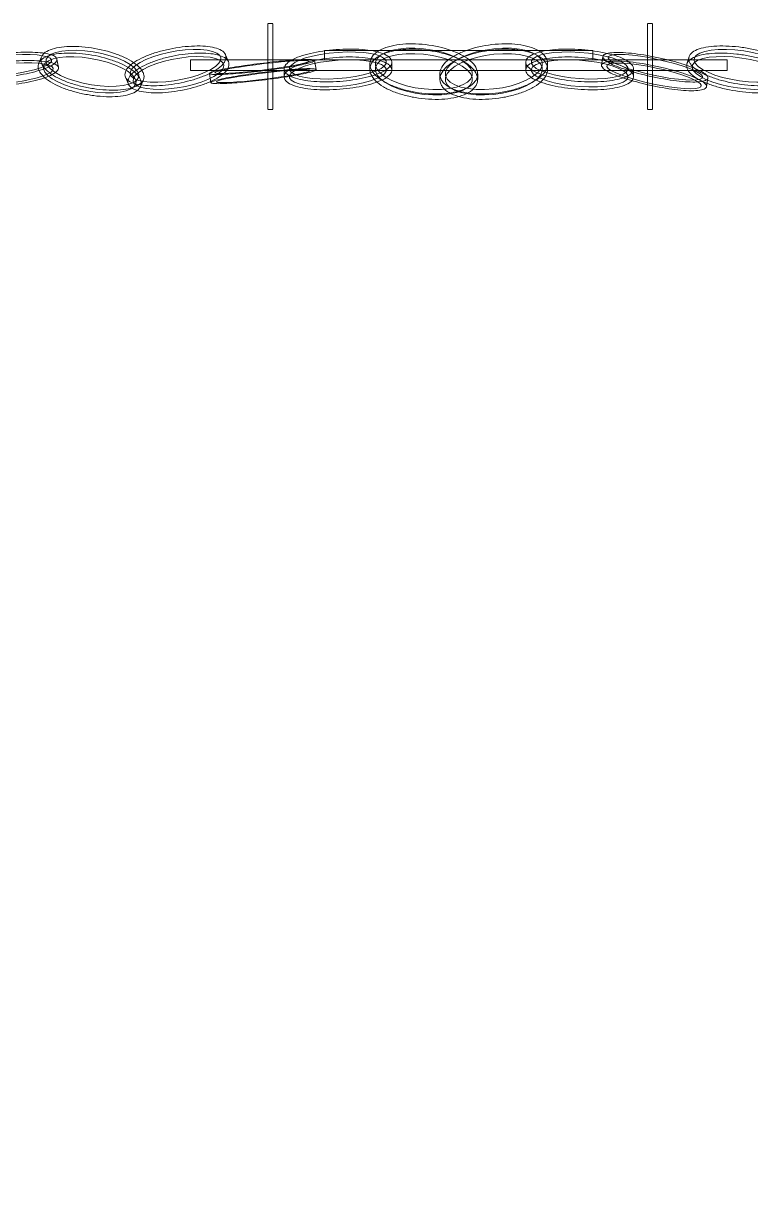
# Model space of a CAD drawing. Header units: millimetres. Extents: x -57519 to 497916, y -349472 to 446842.
# Drawn here: x 473237 to 473914, y 24669 to 25771 of the extents above; entities that cross this region are included whole.
import ezdxf

# ---------------------------------------------------------------- set-up
doc = ezdxf.new("R2010")
doc.units = ezdxf.units.MM
doc.layers.add('A-GENM', color=13, linetype='Continuous', lineweight=5)

# ---------------------------------------------------------------- blocks, each defined once
blk = doc.blocks.new('WALL MONNT D-RING - WALL MONNT D-RING-12662772-1_F SINGLE OCCUPANCY DIAGRAM')
at = {"layer": 'A-GENM', "color": 253}
for p, q in [((-10, -862.5), (-10, -1362.5)), ((0, -862.5), (-10, -862.5)), ((0, -1362.5), (0, -862.5)), ((15.1, -881.6), (7, -880.4)), ((-12.7, -898), (-6.1, -899.9)), ((-43.7, -932.1), (-43.7, -936.6)), ((36.3, -936.6), (36.3, -932.1)), ((5.8, -949.7), (-1.5, -949.7)), ((-13.1, -978.2), (-5, -979.5)), ((-10, -987.6), (-18.5, -987.6)), ((-18.5, -987.6), (-18.5, -1004.4)), ((-18.5, -1237.6), (-18.5, -987.6)), ((-1.2, -1029.7), (-6.3, -1029.7)), ((-7.8, -1050.1), (-0.5, -1050.1)), ((8.3, -1094.9), (3.2, -1094.9)), ((3.2, -1130.1), (8.3, -1130.1)), ((-0.5, -1174.9), (-7.8, -1174.9)), ((-6.3, -1195.3), (-1.2, -1195.3)), ((-18.5, -1220.9), (-18.5, -1237.6)), ((-18.5, -1237.6), (-10, -1237.6)), ((-0.8, -1245.5), (-9.3, -1246.8)), ((-1.5, -1275.3), (5.8, -1275.3)), ((-43.7, -1285.9), (-43.7, -1290.4)), ((36.3, -1290.4), (36.3, -1285.9)), ((-8.1, -1327.1), (-14.7, -1329.9)), ((2.8, -1344.7), (11.3, -1343.4)), ((-10, -1362.5), (0, -1362.5)), ((14.8, -1408.9), (8.7, -1406.3)), ((6.1, -1423.1), (12.7, -1420.3)), ((-2.8, -1485.4), (-10.7, -1486.9)), ((-12.8, -1501.3), (-6.7, -1503.8))]:
    blk.add_line(p, q, dxfattribs=at)
at = {"layer": 'A-GENM', "color": 253, "flags": 128}
for points in [[(0.8, -804.6), (-2, -805.7), (-4.8, -808.4), (-7.6, -812.4), (-10.3, -817.6), (-12.8, -824), (-15, -831.1), (-16.8, -838.9), (-18.2, -847), (-19.2, -855.2), (-19.6, -863.2), (-19.5, -870.7), (-18.9, -877.4), (-17.8, -883.2), (-16.2, -887.8), (-14.3, -891.1), (-12, -893), (-9.4, -893.3)], [(-2.8, -895.2), (-5.3, -894.9), (-7.6, -893), (-9.6, -889.7), (-11.2, -885.1), (-12.3, -879.3), (-12.9, -872.6), (-13, -865.1), (-12.6, -857.1), (-11.6, -848.9), (-10.2, -840.8), (-8.4, -833), (-6.2, -825.9), (-3.7, -819.5), (-1, -814.3), (1.8, -810.3), (4.6, -807.6), (7.4, -806.5)], [(-9.4, -893.3), (-6.7, -892.2), (-3.8, -889.5), (-1, -885.5), (1.7, -880.3), (4.2, -873.9), (6.4, -866.8), (8.2, -859), (9.6, -850.9), (10.5, -842.7), (11, -834.7), (10.9, -827.2), (10.3, -820.5), (9.2, -814.7), (7.6, -810.1), (5.6, -806.8), (3.3, -804.9), (0.8, -804.6)], [(7.4, -806.5), (10, -806.8), (12.3, -808.7), (14.2, -812), (15.8, -816.6), (16.9, -822.4), (17.5, -829.1), (17.6, -836.6), (17.2, -844.6), (16.2, -852.8), (14.8, -860.9), (13, -868.7), (10.8, -875.8), (8.3, -882.2), (5.6, -887.4), (2.8, -891.4), (0, -894.1), (-2.8, -895.2)], [(-13.1, -972.9), (-14.1, -971), (-14.8, -967.7), (-15, -963.2), (-14.8, -957.4), (-14.3, -950.7), (-13.3, -943.3), (-12, -935.4), (-10.4, -927.3), (-8.5, -919.3), (-6.5, -911.6), (-4.3, -904.5), (-2.1, -898.2), (0.1, -893), (2.1, -889.1), (4, -886.5), (5.7, -885.3), (7.1, -885.7)], [(7.1, -885.7), (8.1, -887.5), (8.7, -890.8), (9, -895.4), (8.8, -901.1), (8.2, -907.8), (7.3, -915.2), (6, -923.1), (4.3, -931.2), (2.5, -939.3), (0.4, -947), (-1.7, -954.1), (-4, -960.3), (-6.1, -965.5), (-8.2, -969.5), (-10.1, -972.1), (-11.8, -973.2), (-13.1, -972.9)], [(15.1, -887), (13.8, -886.6), (12.1, -887.7), (10.2, -890.3), (8.1, -894.3), (6, -899.5), (3.7, -905.7), (1.6, -912.8), (-0.5, -920.5), (-2.3, -928.6), (-3.9, -936.7), (-5.2, -944.6), (-6.2, -952), (-6.8, -958.7), (-6.9, -964.4), (-6.7, -969), (-6.1, -972.3), (-5, -974.1)], [(-5, -974.1), (-3.7, -974.5), (-2, -973.4), (-0.1, -970.8), (1.9, -966.8), (4.1, -961.6), (6.3, -955.3), (8.5, -948.3), (10.6, -940.5), (12.4, -932.5), (14, -924.4), (15.3, -916.5), (16.3, -909.1), (16.9, -902.4), (17, -896.6), (16.8, -892.1), (16.1, -888.8), (15.1, -887)], [(-11.1, -932.1), (-18.2, -932.1), (-24.8, -932.1), (-30.7, -932.1), (-35.6, -932.1), (-39.5, -932.1), (-42.2, -932.1), (-43.5, -932.1), (-42.2, -932.1), (-39.5, -932.1), (-35.6, -932.1), (-30.7, -932.1), (-24.8, -932.1), (-18.2, -932.1), (-11.1, -932.1), (-3.7, -932.1)], [(-3.7, -932.1), (3.6, -932.1), (10.7, -932.1), (17.3, -932.1), (23.2, -932.1), (28.2, -932.1), (32.1, -932.1), (34.8, -932.1), (36.1, -932.1), (34.8, -932.1), (32.1, -932.1), (28.2, -932.1), (23.2, -932.1), (17.3, -932.1), (10.7, -932.1), (3.6, -932.1)], [(-3.7, -936.6), (-11.1, -936.6), (-18.2, -936.6), (-24.8, -936.6), (-30.7, -936.6), (-35.6, -936.6), (-39.5, -936.6), (-42.2, -936.6), (-43.5, -936.6), (-42.2, -936.6), (-39.5, -936.6), (-35.6, -936.6), (-30.7, -936.6), (-24.8, -936.6), (-18.2, -936.6), (-11.1, -936.6)], [(3.6, -936.6), (10.7, -936.6), (17.3, -936.6), (23.2, -936.6), (28.2, -936.6), (32.1, -936.6), (34.8, -936.6), (36.1, -936.6), (34.8, -936.6), (32.1, -936.6), (28.2, -936.6), (23.2, -936.6), (17.3, -936.6), (10.7, -936.6), (3.6, -936.6), (-3.7, -936.6)], [(-8.9, -1044.9), (-11, -1043.4), (-12.9, -1040.5), (-14.5, -1036.1), (-15.8, -1030.5), (-16.7, -1023.9), (-17.2, -1016.4), (-17.3, -1008.4), (-16.9, -1000.1), (-16.2, -991.8), (-15, -983.8), (-13.5, -976.3), (-11.7, -969.6), (-9.6, -964), (-7.4, -959.6), (-5.1, -956.5), (-2.7, -954.9), (-0.5, -954.9)], [(6.9, -954.9), (4.6, -954.9), (2.3, -956.5), (-0.1, -959.6), (-2.3, -964), (-4.3, -969.6), (-6.2, -976.3), (-7.7, -983.8), (-8.8, -991.8), (-9.6, -1000.1), (-10, -1008.4), (-9.9, -1016.4), (-9.4, -1023.9), (-8.5, -1030.5), (-7.2, -1036.1), (-5.6, -1040.5), (-3.6, -1043.4), (-1.5, -1044.9)], [(-0.5, -954.9), (1.6, -956.4), (3.5, -959.4), (5.2, -963.7), (6.5, -969.3), (7.4, -975.9), (7.9, -983.4), (8, -991.4), (7.6, -999.7), (6.8, -1008), (5.7, -1016), (4.1, -1023.5), (2.3, -1030.2), (0.3, -1035.8), (-2, -1040.3), (-4.3, -1043.3), (-6.6, -1044.9), (-8.9, -1044.9)], [(-1.5, -1044.9), (0.7, -1044.9), (3.1, -1043.3), (5.4, -1040.3), (7.6, -1035.8), (9.7, -1030.2), (11.5, -1023.5), (13, -1016), (14.2, -1008), (14.9, -999.7), (15.3, -991.4), (15.2, -983.4), (14.7, -975.9), (13.8, -969.3), (12.5, -963.7), (10.9, -959.4), (9, -956.4), (6.9, -954.9)], [(-7.9, -1034.9), (-11.2, -1036.4), (-14.1, -1039.4), (-16.6, -1043.7), (-18.5, -1049.3), (-19.9, -1055.9), (-20.7, -1063.4), (-20.8, -1071.4), (-20.3, -1079.7), (-19.1, -1088), (-17.3, -1096), (-15, -1103.5), (-12.2, -1110.2), (-9.1, -1115.8), (-5.7, -1120.3), (-2.2, -1123.3), (1.4, -1124.9), (4.9, -1124.9)], [(9.9, -1124.9), (6.5, -1124.9), (2.9, -1123.3), (-0.6, -1120.3), (-4, -1115.8), (-7.1, -1110.2), (-9.9, -1103.5), (-12.2, -1096), (-14, -1088), (-15.2, -1079.7), (-15.7, -1071.4), (-15.6, -1063.4), (-14.8, -1055.9), (-13.5, -1049.3), (-11.5, -1043.7), (-9, -1039.4), (-6.1, -1036.4), (-2.8, -1034.9)], [(4.9, -1124.9), (8.1, -1123.4), (11, -1120.5), (13.5, -1116.1), (15.5, -1110.5), (16.9, -1103.9), (17.6, -1096.4), (17.7, -1088.4), (17.2, -1080.1), (16, -1071.8), (14.2, -1063.8), (11.9, -1056.3), (9.1, -1049.6), (6, -1044), (2.6, -1039.6), (-0.9, -1036.5), (-4.5, -1034.9), (-7.9, -1034.9)], [(-2.8, -1034.9), (0.6, -1034.9), (4.2, -1036.5), (7.7, -1039.6), (11.1, -1044), (14.2, -1049.6), (17, -1056.3), (19.3, -1063.8), (21.1, -1071.8), (22.3, -1080.1), (22.8, -1088.4), (22.7, -1096.4), (21.9, -1103.9), (20.5, -1110.5), (18.6, -1116.1), (16.1, -1120.5), (13.2, -1123.4), (9.9, -1124.9)], [(4.9, -1100.1), (1.4, -1100.1), (-2.2, -1101.7), (-5.7, -1104.7), (-9.1, -1109.2), (-12.2, -1114.8), (-15, -1121.5), (-17.3, -1129), (-19.1, -1137), (-20.3, -1145.3), (-20.8, -1153.6), (-20.7, -1161.6), (-19.9, -1169.1), (-18.5, -1175.7), (-16.6, -1181.3), (-14.1, -1185.6), (-11.2, -1188.6), (-7.9, -1190.1)], [(-2.8, -1190.1), (-6.1, -1188.6), (-9, -1185.6), (-11.5, -1181.3), (-13.5, -1175.7), (-14.8, -1169.1), (-15.6, -1161.6), (-15.7, -1153.6), (-15.2, -1145.3), (-14, -1137), (-12.2, -1129), (-9.9, -1121.5), (-7.1, -1114.8), (-4, -1109.2), (-0.6, -1104.7), (2.9, -1101.7), (6.5, -1100.1), (9.9, -1100.1)], [(-7.9, -1190.1), (-4.5, -1190.1), (-0.9, -1188.5), (2.6, -1185.4), (6, -1181), (9.1, -1175.4), (11.9, -1168.7), (14.2, -1161.2), (16, -1153.2), (17.2, -1144.9), (17.7, -1136.6), (17.6, -1128.6), (16.9, -1121.1), (15.5, -1114.5), (13.5, -1108.9), (11, -1104.5), (8.1, -1101.6), (4.9, -1100.1)], [(9.9, -1100.1), (13.2, -1101.6), (16.1, -1104.5), (18.6, -1108.9), (20.5, -1114.5), (21.9, -1121.1), (22.7, -1128.6), (22.8, -1136.6), (22.3, -1144.9), (21.1, -1153.2), (19.3, -1161.2), (17, -1168.7), (14.2, -1175.4), (11.1, -1181), (7.7, -1185.4), (4.2, -1188.5), (0.6, -1190.1), (-2.8, -1190.1)], [(-0.5, -1270.1), (-2.7, -1270.1), (-5.1, -1268.5), (-7.4, -1265.4), (-9.6, -1261), (-11.7, -1255.4), (-13.5, -1248.7), (-15, -1241.2), (-16.2, -1233.2), (-16.9, -1224.9), (-17.3, -1216.6), (-17.2, -1208.6), (-16.7, -1201.1), (-15.8, -1194.5), (-14.5, -1188.9), (-12.9, -1184.5), (-11, -1181.6), (-8.9, -1180.1)], [(-1.5, -1180.1), (-3.6, -1181.6), (-5.6, -1184.5), (-7.2, -1188.9), (-8.5, -1194.5), (-9.4, -1201.1), (-9.9, -1208.6), (-10, -1216.6), (-9.6, -1224.9), (-8.8, -1233.2), (-7.7, -1241.2), (-6.2, -1248.7), (-4.3, -1255.4), (-2.3, -1261), (-0.1, -1265.4), (2.3, -1268.5), (4.6, -1270.1), (6.9, -1270.1)], [(-8.9, -1180.1), (-6.6, -1180.1), (-4.3, -1181.7), (-2, -1184.7), (0.3, -1189.2), (2.3, -1194.8), (4.1, -1201.5), (5.7, -1209), (6.8, -1217), (7.6, -1225.3), (8, -1233.6), (7.9, -1241.6), (7.4, -1249.1), (6.5, -1255.7), (5.2, -1261.3), (3.5, -1265.6), (1.6, -1268.6), (-0.5, -1270.1)], [(6.9, -1270.1), (9, -1268.6), (10.9, -1265.6), (12.5, -1261.3), (13.8, -1255.7), (14.7, -1249.1), (15.2, -1241.6), (15.3, -1233.6), (14.9, -1225.3), (14.2, -1217), (13, -1209), (11.5, -1201.5), (9.7, -1194.8), (7.6, -1189.2), (5.4, -1184.7), (3.1, -1181.7), (0.7, -1180.1), (-1.5, -1180.1)], [(-8.1, -1252.1), (-8.7, -1251.8), (-9.1, -1252.9), (-9.3, -1255.5), (-9.3, -1259.5), (-9.1, -1264.7), (-8.7, -1270.9), (-8.1, -1278), (-7.3, -1285.7), (-6.4, -1293.8), (-5.4, -1301.9), (-4.3, -1309.8), (-3.2, -1317.2), (-2.1, -1323.9), (-1, -1329.6), (0, -1334.2), (0.9, -1337.5), (1.6, -1339.3)], [(1.6, -1339.3), (2.2, -1339.7), (2.6, -1338.5), (2.8, -1335.9), (2.8, -1332), (2.6, -1326.8), (2.2, -1320.5), (1.6, -1313.4), (0.8, -1305.7), (-0.1, -1297.7), (-1.1, -1289.6), (-2.2, -1281.7), (-3.3, -1274.3), (-4.4, -1267.6), (-5.5, -1261.8), (-6.5, -1257.3), (-7.3, -1254), (-8.1, -1252.1)], [(10.1, -1338), (9.4, -1336.2), (8.5, -1332.9), (7.5, -1328.4), (6.4, -1322.6), (5.3, -1315.9), (4.2, -1308.5), (3.1, -1300.6), (2.1, -1292.5), (1.2, -1284.5), (0.4, -1276.7), (-0.2, -1269.7), (-0.6, -1263.4), (-0.8, -1258.2), (-0.8, -1254.2), (-0.6, -1251.6), (-0.2, -1250.5), (0.4, -1250.9)], [(0.4, -1250.9), (1.2, -1252.7), (2, -1256), (3, -1260.6), (4.1, -1266.3), (5.2, -1273), (6.3, -1280.4), (7.4, -1288.3), (8.4, -1296.4), (9.3, -1304.5), (10.1, -1312.2), (10.7, -1319.3), (11.1, -1325.5), (11.3, -1330.7), (11.3, -1334.7), (11.1, -1337.3), (10.7, -1338.4), (10.1, -1338)], [(-11.1, -1285.9), (-18.2, -1285.9), (-24.8, -1285.9), (-30.7, -1285.9), (-35.6, -1285.9), (-39.5, -1285.9), (-42.2, -1285.9), (-43.5, -1285.9), (-42.2, -1285.9), (-39.5, -1285.9), (-35.6, -1285.9), (-30.7, -1285.9), (-24.8, -1285.9), (-18.2, -1285.9), (-11.1, -1285.9), (-3.7, -1285.9)], [(-3.7, -1285.9), (3.6, -1285.9), (10.7, -1285.9), (17.3, -1285.9), (23.2, -1285.9), (28.2, -1285.9), (32.1, -1285.9), (34.8, -1285.9), (36.1, -1285.9), (34.8, -1285.9), (32.1, -1285.9), (28.2, -1285.9), (23.2, -1285.9), (17.3, -1285.9), (10.7, -1285.9), (3.6, -1285.9)], [(-3.7, -1290.4), (-11.1, -1290.4), (-18.2, -1290.4), (-24.8, -1290.4), (-30.7, -1290.4), (-35.6, -1290.4), (-39.5, -1290.4), (-42.2, -1290.4), (-43.5, -1290.4), (-42.2, -1290.4), (-39.5, -1290.4), (-35.6, -1290.4), (-30.7, -1290.4), (-24.8, -1290.4), (-18.2, -1290.4), (-11.1, -1290.4)], [(3.6, -1290.4), (10.7, -1290.4), (17.3, -1290.4), (23.2, -1290.4), (28.2, -1290.4), (32.1, -1290.4), (34.8, -1290.4), (36.1, -1290.4), (34.8, -1290.4), (32.1, -1290.4), (28.2, -1290.4), (23.2, -1290.4), (17.3, -1290.4), (10.7, -1290.4), (3.6, -1290.4), (-3.7, -1290.4)], [(7.4, -1415.7), (4.6, -1414), (1.8, -1411), (-1, -1406.7), (-3.7, -1401.2), (-6.2, -1394.9), (-8.4, -1387.8), (-10.2, -1380.2), (-11.6, -1372.4), (-12.6, -1364.6), (-13, -1357.2), (-12.9, -1350.3), (-12.3, -1344.2), (-11.2, -1339.2), (-9.6, -1335.2), (-7.6, -1332.7), (-5.3, -1331.5), (-2.8, -1331.7)], [(-2.8, -1331.7), (0, -1333.4), (2.8, -1336.4), (5.6, -1340.7), (8.3, -1346.2), (10.8, -1352.5), (13, -1359.6), (14.8, -1367.2), (16.2, -1375), (17.2, -1382.8), (17.6, -1390.2), (17.5, -1397.1), (16.9, -1403.2), (15.8, -1408.3), (14.2, -1412.2), (12.3, -1414.8), (10, -1416), (7.4, -1415.7)], [(-9.4, -1334.5), (-12, -1334.2), (-14.3, -1335.4), (-16.2, -1338), (-17.8, -1341.9), (-18.9, -1347), (-19.5, -1353.1), (-19.6, -1360), (-19.2, -1367.4), (-18.2, -1375.2), (-16.8, -1383), (-15, -1390.6), (-12.8, -1397.6), (-10.3, -1404), (-7.6, -1409.5), (-4.8, -1413.8), (-2, -1416.8), (0.8, -1418.5)], [(0.8, -1418.5), (3.3, -1418.7), (5.6, -1417.5), (7.6, -1414.9), (9.2, -1411), (10.3, -1406), (10.9, -1399.9), (11, -1393), (10.5, -1385.5), (9.6, -1377.8), (8.2, -1370), (6.4, -1362.4), (4.2, -1355.3), (1.7, -1348.9), (-1, -1343.5), (-3.8, -1339.2), (-6.7, -1336.1), (-9.4, -1334.5)], [(-7.6, -1497), (-10.5, -1496.8), (-13, -1495.2), (-15.2, -1492.2), (-16.9, -1487.8), (-18.1, -1482.3), (-18.8, -1475.9), (-18.9, -1468.6), (-18.4, -1460.9), (-17.4, -1453), (-15.8, -1445), (-13.8, -1437.4), (-11.4, -1430.3), (-8.6, -1424), (-5.7, -1418.8), (-2.6, -1414.7), (0.5, -1412), (3.5, -1410.6)], [(9.6, -1413.2), (6.6, -1414.5), (3.5, -1417.3), (0.4, -1421.4), (-2.5, -1426.6), (-5.3, -1432.9), (-7.7, -1440), (-9.7, -1447.6), (-11.3, -1455.5), (-12.3, -1463.5), (-12.8, -1471.2), (-12.7, -1478.4), (-12, -1484.9), (-10.8, -1490.4), (-9.1, -1494.7), (-6.9, -1497.8), (-4.3, -1499.4), (-1.5, -1499.5)], [(3.5, -1410.6), (6.4, -1410.8), (8.9, -1412.4), (11.1, -1415.4), (12.8, -1419.8), (14, -1425.3), (14.7, -1431.7), (14.8, -1439), (14.3, -1446.7), (13.3, -1454.6), (11.7, -1462.6), (9.7, -1470.2), (7.3, -1477.3), (4.5, -1483.6), (1.6, -1488.8), (-1.5, -1492.9), (-4.6, -1495.6), (-7.6, -1497)], [(-1.5, -1499.5), (1.5, -1498.2), (4.6, -1495.5), (7.7, -1491.4), (10.7, -1486.2), (13.4, -1479.9), (15.8, -1472.8), (17.8, -1465.2), (19.4, -1457.2), (20.4, -1449.3), (20.9, -1441.5), (20.8, -1434.3), (20.1, -1427.9), (18.9, -1422.4), (17.2, -1418), (15, -1415), (12.5, -1413.4), (9.6, -1413.2)], [(-8.3, -1492.1), (-10, -1491.9), (-11.5, -1493.2), (-12.8, -1496), (-13.8, -1500.1), (-14.5, -1505.4), (-14.9, -1511.8), (-15, -1519), (-14.7, -1526.7), (-14.1, -1534.8), (-13.2, -1542.9), (-11.9, -1550.8), (-10.5, -1558.1), (-8.9, -1564.8), (-7.1, -1570.4), (-5.3, -1574.8), (-3.4, -1577.9), (-1.6, -1579.6)], [(-1.6, -1579.6), (0.1, -1579.8), (1.6, -1578.5), (2.9, -1575.8), (3.9, -1571.7), (4.7, -1566.4), (5.1, -1560), (5.1, -1552.8), (4.8, -1545), (4.2, -1537), (3.3, -1528.8), (2.1, -1521), (0.6, -1513.6), (-1, -1507), (-2.8, -1501.4), (-4.6, -1496.9), (-6.5, -1493.8), (-8.3, -1492.1)], [(6.3, -1578.1), (4.4, -1576.4), (2.6, -1573.3), (0.8, -1568.8), (-1, -1563.2), (-2.7, -1556.6), (-4.1, -1549.2), (-5.3, -1541.3), (-6.2, -1533.2), (-6.9, -1525.2), (-7.1, -1517.4), (-7.1, -1510.2), (-6.7, -1503.8), (-5.9, -1498.5), (-4.9, -1494.4), (-3.6, -1491.7), (-2.1, -1490.4), (-0.4, -1490.6)], [(-0.4, -1490.6), (1.4, -1492.2), (3.2, -1495.4), (5.1, -1499.8), (6.9, -1505.4), (8.5, -1512), (9.9, -1519.4), (11.1, -1527.3), (12.1, -1535.4), (12.7, -1543.5), (13, -1551.2), (12.9, -1558.4), (12.5, -1564.8), (11.8, -1570.1), (10.8, -1574.2), (9.5, -1577), (7.9, -1578.3), (6.3, -1578.1)]]:
    blk.add_lwpolyline(points, dxfattribs=at)
at = {"layer": 'A-GENM', "color": 253}
blk.add_arc((-18.2, -60), 1908.2, 280.18, 358.9772, dxfattribs=at)
for points, knots in [([(-9.9, -898.2), (-10.9, -898.3), (-12.6, -898.2), (-15.8, -896.6), (-18.9, -892.4), (-21.4, -884.8), (-22.8, -875.1), (-23, -863.8), (-22.1, -851.6), (-20.2, -839.3), (-17.3, -827.6), (-13.7, -817.1), (-9.3, -808.4), (-5.1, -803.1), (-1.5, -800.5), (0.4, -799.9), (1.3, -799.7)], [-6.283185, -6.283185, -6.283185, -6.283185, -6.152286, -6.021386, -5.759587, -5.497787, -5.235988, -4.974188, -4.712389, -4.45059, -4.18879, -3.926991, -3.665191, -3.403392, -3.272492, -3.141593, -3.141593, -3.141593, -3.141593]), ([(7.9, -801.6), (7, -801.8), (5.2, -802.4), (1.5, -805), (-2.7, -810.3), (-7, -819), (-10.7, -829.5), (-13.6, -841.2), (-15.5, -853.5), (-16.4, -865.7), (-16.1, -877), (-14.8, -886.7), (-12.3, -894.3), (-9.2, -898.5), (-6, -900.1), (-4.2, -900.2), (-3.3, -900.1)], [3.141593, 3.141593, 3.141593, 3.141593, 3.272492, 3.403392, 3.665191, 3.926991, 4.18879, 4.45059, 4.712389, 4.974188, 5.235988, 5.497787, 5.759587, 6.021386, 6.152286, 6.283185, 6.283185, 6.283185, 6.283185]), ([(1.3, -799.7), (2.2, -799.6), (4, -799.7), (7.2, -801.3), (10.3, -805.5), (12.8, -813.1), (14.6, -826), (14, -846.2), (9.9, -866.8), (5, -880.8), (0.7, -889.5), (-3.5, -894.8), (-7.2, -897.4), (-9, -898), (-9.9, -898.2)], [-3.141593, -3.141593, -3.141593, -3.141593, -3.010693, -2.879793, -2.617994, -2.356194, -2.094395, -1.570796, -1.047198, -0.785398, -0.523599, -0.261799, -0.1309, 0, 0, 0, 0]), ([(-3.3, -900.1), (-2.4, -899.9), (-0.6, -899.3), (3.1, -896.7), (7.3, -891.4), (11.6, -882.7), (16.5, -868.8), (20.6, -848.1), (21.2, -827.9), (19.4, -815), (16.9, -807.4), (13.8, -803.2), (10.6, -801.6), (8.8, -801.5), (7.9, -801.6)], [0, 0, 0, 0, 0.1309, 0.261799, 0.523599, 0.785398, 1.047198, 1.570796, 2.094395, 2.356194, 2.617994, 2.879793, 3.010693, 3.141593, 3.141593, 3.141593, 3.141593]), ([(8.2, -880.9), (7.8, -880.5), (6.9, -880.2), (4.9, -880.8), (2.1, -883.9), (-1.2, -890.5), (-4.7, -899.4), (-8, -910.1), (-11, -921.9), (-13.6, -934.1), (-15.5, -946.1), (-16.6, -957.1), (-17, -966.5), (-16.4, -972.6), (-15.4, -976.1), (-14.6, -977.3), (-14.2, -977.6)], [3.141593, 3.141593, 3.141593, 3.141593, 3.272492, 3.403392, 3.665191, 3.926991, 4.18879, 4.45059, 4.712389, 4.974188, 5.235988, 5.497787, 5.759587, 6.021386, 6.152286, 6.283185, 6.283185, 6.283185, 6.283185]), ([(-14.2, -977.6), (-13.8, -978), (-12.9, -978.4), (-10.9, -977.8), (-8.2, -974.6), (-4.8, -968), (-0.3, -956.2), (5.2, -936.9), (9, -916.1), (10.6, -901.5), (10.9, -892.1), (10.3, -885.9), (9.3, -882.4), (8.6, -881.3), (8.2, -880.9)], [0, 0, 0, 0, 0.1309, 0.261799, 0.523599, 0.785398, 1.047198, 1.570796, 2.094395, 2.356194, 2.617994, 2.879793, 3.010693, 3.141593, 3.141593, 3.141593, 3.141593]), ([(-6.2, -978.9), (-6.6, -978.5), (-7.3, -977.4), (-8.3, -973.9), (-8.9, -967.7), (-8.6, -958.3), (-7.4, -947.3), (-5.5, -935.4), (-2.9, -923.1), (0.1, -911.3), (3.4, -900.6), (6.8, -891.8), (10.2, -885.2), (12.9, -882.1), (14.9, -881.4), (15.8, -881.8), (16.2, -882.2)], [-6.283185, -6.283185, -6.283185, -6.283185, -6.152286, -6.021386, -5.759587, -5.497787, -5.235988, -4.974188, -4.712389, -4.45059, -4.18879, -3.926991, -3.665191, -3.403392, -3.272492, -3.141593, -3.141593, -3.141593, -3.141593]), ([(16.2, -882.2), (16.6, -882.6), (17.4, -883.7), (18.4, -887.2), (19, -893.3), (18.7, -902.8), (17.1, -917.4), (13.2, -938.2), (7.8, -957.5), (3.3, -969.3), (-0.1, -975.9), (-2.8, -979), (-4.8, -979.7), (-5.7, -979.3), (-6.2, -978.9)], [-3.141593, -3.141593, -3.141593, -3.141593, -3.010693, -2.879793, -2.617994, -2.356194, -2.094395, -1.570796, -1.047198, -0.785398, -0.523599, -0.261799, -0.1309, 0, 0, 0, 0]), ([(-3.7, -932.1), (-5.7, -932.1), (-9.6, -932.1), (-15.8, -932.1), (-22, -932.1), (-29.6, -932.1), (-36.7, -932.1), (-39.7, -932.1), (-36.7, -932.1), (-29.6, -932.1), (-22, -932.1), (-15.8, -932.1), (-11.5, -932.1), (-9.2, -932.1), (-9, -932.1)], [-3.141593, -3.141593, -3.141593, -3.141593, -2.945243, -2.748894, -2.552544, -2.356194, -1.963495, -1.570796, -1.178097, -0.785398, -0.589049, -0.392699, -0.19635, -0.174533, -0.174533, -0.174533, -0.174533]), ([(1.6, -932.1), (1.8, -932.1), (4, -932.1), (8.4, -932.1), (14.6, -932.1), (22.1, -932.1), (29.3, -932.1), (32.3, -932.1), (29.3, -932.1), (22.1, -932.1), (14.6, -932.1), (8.4, -932.1), (2.2, -932.1), (-1.8, -932.1), (-3.7, -932.1)], [-6.108652, -6.108652, -6.108652, -6.108652, -6.086836, -5.890486, -5.694137, -5.497787, -5.105088, -4.712389, -4.31969, -3.926991, -3.730641, -3.534292, -3.337942, -3.141593, -3.141593, -3.141593, -3.141593]), ([(-9, -936.6), (-9.2, -936.6), (-11.5, -936.6), (-15.8, -936.6), (-22, -936.6), (-29.6, -936.6), (-36.7, -936.6), (-39.7, -936.6), (-36.7, -936.6), (-29.6, -936.6), (-22, -936.6), (-15.8, -936.6), (-9.6, -936.6), (-5.7, -936.6), (-3.7, -936.6)], [0.174533, 0.174533, 0.174533, 0.174533, 0.19635, 0.392699, 0.589049, 0.785398, 1.178097, 1.570796, 1.963495, 2.356194, 2.552544, 2.748894, 2.945243, 3.141593, 3.141593, 3.141593, 3.141593]), ([(-3.7, -936.6), (-1.8, -936.6), (2.2, -936.6), (8.4, -936.6), (14.6, -936.6), (22.1, -936.6), (29.3, -936.6), (32.3, -936.6), (29.3, -936.6), (22.1, -936.6), (14.6, -936.6), (8.4, -936.6), (4, -936.6), (1.8, -936.6), (1.6, -936.6)], [3.141593, 3.141593, 3.141593, 3.141593, 3.337942, 3.534292, 3.730641, 3.926991, 4.31969, 4.712389, 5.105088, 5.497787, 5.694137, 5.890486, 6.086836, 6.108652, 6.108652, 6.108652, 6.108652]), ([(0, -950), (-0.8, -949.7), (-2.3, -949.6), (-5.3, -950.8), (-8.8, -954.6), (-12.4, -961.9), (-15.4, -971.5), (-17.8, -982.8), (-19.4, -995), (-20.1, -1007.6), (-19.9, -1019.7), (-18.8, -1030.7), (-16.7, -1039.9), (-14.1, -1045.7), (-11.5, -1048.7), (-10.1, -1049.6), (-9.3, -1049.8)], [3.141593, 3.141593, 3.141593, 3.141593, 3.272492, 3.403392, 3.665191, 3.926991, 4.18879, 4.45059, 4.712389, 4.974188, 5.235988, 5.497787, 5.759587, 6.021386, 6.152286, 6.283185, 6.283185, 6.283185, 6.283185]), ([(-2, -1049.8), (-2.7, -1049.6), (-4.2, -1048.7), (-6.8, -1045.7), (-9.4, -1039.9), (-11.4, -1030.7), (-12.6, -1019.7), (-12.8, -1007.6), (-12, -995), (-10.4, -982.8), (-8.1, -971.5), (-5, -961.9), (-1.4, -954.6), (2, -950.8), (5, -949.6), (6.6, -949.7), (7.3, -950)], [-6.283185, -6.283185, -6.283185, -6.283185, -6.152286, -6.021386, -5.759587, -5.497787, -5.235988, -4.974188, -4.712389, -4.45059, -4.18879, -3.926991, -3.665191, -3.403392, -3.272492, -3.141593, -3.141593, -3.141593, -3.141593]), ([(-9.3, -1049.8), (-8.6, -1050.1), (-7, -1050.2), (-4, -1049), (-0.6, -1045.2), (3, -1037.9), (7.1, -1025.1), (10.5, -1004.9), (10.9, -983.7), (9.4, -969.1), (7.4, -960), (4.8, -954.1), (2.2, -951.1), (0.7, -950.2), (0, -950)], [0, 0, 0, 0, 0.1309, 0.261799, 0.523599, 0.785398, 1.047198, 1.570796, 2.094395, 2.356194, 2.617994, 2.879793, 3.010693, 3.141593, 3.141593, 3.141593, 3.141593]), ([(7.3, -950), (8.1, -950.2), (9.5, -951.1), (12.1, -954.1), (14.7, -960), (16.8, -969.1), (18.3, -983.7), (17.8, -1004.9), (14.4, -1025.1), (10.4, -1037.9), (6.8, -1045.2), (3.3, -1049), (0.3, -1050.2), (-1.2, -1050.1), (-2, -1049.8)], [-3.141593, -3.141593, -3.141593, -3.141593, -3.010693, -2.879793, -2.617994, -2.356194, -2.094395, -1.570796, -1.047198, -0.785398, -0.523599, -0.261799, -0.1309, 0, 0, 0, 0]), ([(5.6, -1129.8), (4.4, -1130.1), (2.1, -1130.2), (-2.5, -1129), (-7.8, -1125.2), (-13.3, -1117.9), (-19.5, -1105.1), (-24.6, -1084.9), (-25.3, -1063.7), (-23.1, -1049.1), (-19.9, -1040), (-16, -1034.1), (-12, -1031.1), (-9.8, -1030.2), (-8.6, -1030)], [0, 0, 0, 0, 0.1309, 0.261799, 0.523599, 0.785398, 1.047198, 1.570796, 2.094395, 2.356194, 2.617994, 2.879793, 3.010693, 3.141593, 3.141593, 3.141593, 3.141593]), ([(-3.5, -1030), (-4.7, -1030.2), (-6.9, -1031.1), (-10.9, -1034.1), (-14.8, -1040), (-18, -1049.1), (-20.3, -1063.7), (-19.5, -1084.9), (-14.4, -1105.1), (-8.2, -1117.9), (-2.7, -1125.2), (2.6, -1129), (7.2, -1130.2), (9.5, -1130.1), (10.6, -1129.8)], [-3.141593, -3.141593, -3.141593, -3.141593, -3.010693, -2.879793, -2.617994, -2.356194, -2.094395, -1.570796, -1.047198, -0.785398, -0.523599, -0.261799, -0.1309, 0, 0, 0, 0]), ([(-8.6, -1030), (-7.5, -1029.7), (-5.1, -1029.6), (-0.6, -1030.8), (4.7, -1034.6), (10.2, -1041.9), (14.8, -1051.5), (18.5, -1062.8), (20.9, -1075), (22, -1087.6), (21.7, -1099.7), (20, -1110.7), (16.8, -1119.9), (12.9, -1125.7), (8.9, -1128.7), (6.7, -1129.6), (5.6, -1129.8)], [3.141593, 3.141593, 3.141593, 3.141593, 3.272492, 3.403392, 3.665191, 3.926991, 4.18879, 4.45059, 4.712389, 4.974188, 5.235988, 5.497787, 5.759587, 6.021386, 6.152286, 6.283185, 6.283185, 6.283185, 6.283185]), ([(10.6, -1129.8), (11.8, -1129.6), (14, -1128.7), (18, -1125.7), (21.9, -1119.9), (25.1, -1110.7), (26.8, -1099.7), (27.1, -1087.6), (26, -1075), (23.5, -1062.8), (19.9, -1051.5), (15.3, -1041.9), (9.8, -1034.6), (4.5, -1030.8), (-0.1, -1029.6), (-2.4, -1029.7), (-3.5, -1030)], [-6.283185, -6.283185, -6.283185, -6.283185, -6.152286, -6.021386, -5.759587, -5.497787, -5.235988, -4.974188, -4.712389, -4.45059, -4.18879, -3.926991, -3.665191, -3.403392, -3.272492, -3.141593, -3.141593, -3.141593, -3.141593]), ([(-8.6, -1195), (-9.8, -1194.8), (-12, -1193.9), (-16, -1190.9), (-19.9, -1185), (-23.1, -1175.9), (-25.3, -1161.3), (-24.6, -1140.1), (-19.5, -1119.9), (-13.3, -1107.1), (-7.8, -1099.8), (-2.5, -1096), (2.1, -1094.8), (4.4, -1094.9), (5.6, -1095.2)], [-3.141593, -3.141593, -3.141593, -3.141593, -3.010693, -2.879793, -2.617994, -2.356194, -2.094395, -1.570796, -1.047198, -0.785398, -0.523599, -0.261799, -0.1309, 0, 0, 0, 0]), ([(10.6, -1095.2), (9.5, -1094.9), (7.2, -1094.8), (2.6, -1096), (-2.7, -1099.8), (-8.2, -1107.1), (-14.4, -1119.9), (-19.5, -1140.1), (-20.3, -1161.3), (-18, -1175.9), (-14.8, -1185), (-10.9, -1190.9), (-6.9, -1193.9), (-4.7, -1194.8), (-3.5, -1195)], [0, 0, 0, 0, 0.1309, 0.261799, 0.523599, 0.785398, 1.047198, 1.570796, 2.094395, 2.356194, 2.617994, 2.879793, 3.010693, 3.141593, 3.141593, 3.141593, 3.141593]), ([(5.6, -1095.2), (6.7, -1095.4), (8.9, -1096.3), (12.9, -1099.3), (16.8, -1105.1), (20, -1114.3), (21.7, -1125.3), (22, -1137.4), (20.9, -1150), (18.5, -1162.2), (14.8, -1173.5), (10.2, -1183.1), (4.7, -1190.4), (-0.6, -1194.2), (-5.1, -1195.4), (-7.5, -1195.3), (-8.6, -1195)], [-6.283185, -6.283185, -6.283185, -6.283185, -6.152286, -6.021386, -5.759587, -5.497787, -5.235988, -4.974188, -4.712389, -4.45059, -4.18879, -3.926991, -3.665191, -3.403392, -3.272492, -3.141593, -3.141593, -3.141593, -3.141593]), ([(-3.5, -1195), (-2.4, -1195.3), (-0.1, -1195.4), (4.5, -1194.2), (9.8, -1190.4), (15.3, -1183.1), (19.9, -1173.5), (23.5, -1162.2), (26, -1150), (27.1, -1137.4), (26.8, -1125.3), (25.1, -1114.3), (21.9, -1105.1), (18, -1099.3), (14, -1096.3), (11.8, -1095.4), (10.6, -1095.2)], [3.141593, 3.141593, 3.141593, 3.141593, 3.272492, 3.403392, 3.665191, 3.926991, 4.18879, 4.45059, 4.712389, 4.974188, 5.235988, 5.497787, 5.759587, 6.021386, 6.152286, 6.283185, 6.283185, 6.283185, 6.283185]), ([(-9.3, -1175.2), (-10.1, -1175.4), (-11.5, -1176.3), (-14.1, -1179.3), (-16.7, -1185.1), (-18.8, -1194.3), (-19.9, -1205.3), (-20.1, -1217.4), (-19.4, -1230), (-17.8, -1242.2), (-15.4, -1253.5), (-12.4, -1263.1), (-8.8, -1270.4), (-5.3, -1274.2), (-2.3, -1275.4), (-0.8, -1275.3), (0, -1275)], [-6.283185, -6.283185, -6.283185, -6.283185, -6.152286, -6.021386, -5.759587, -5.497787, -5.235988, -4.974188, -4.712389, -4.45059, -4.18879, -3.926991, -3.665191, -3.403392, -3.272492, -3.141593, -3.141593, -3.141593, -3.141593]), ([(7.3, -1275), (6.6, -1275.3), (5, -1275.4), (2, -1274.2), (-1.4, -1270.4), (-5, -1263.1), (-8.1, -1253.5), (-10.4, -1242.2), (-12, -1230), (-12.8, -1217.4), (-12.6, -1205.3), (-11.4, -1194.3), (-9.4, -1185.1), (-6.8, -1179.3), (-4.2, -1176.3), (-2.7, -1175.4), (-2, -1175.2)], [3.141593, 3.141593, 3.141593, 3.141593, 3.272492, 3.403392, 3.665191, 3.926991, 4.18879, 4.45059, 4.712389, 4.974188, 5.235988, 5.497787, 5.759587, 6.021386, 6.152286, 6.283185, 6.283185, 6.283185, 6.283185]), ([(0, -1275), (0.7, -1274.8), (2.2, -1273.9), (4.8, -1270.9), (7.4, -1265), (9.4, -1255.9), (10.9, -1241.3), (10.5, -1220.1), (7.1, -1199.9), (3, -1187.1), (-0.6, -1179.8), (-4, -1176), (-7, -1174.8), (-8.6, -1174.9), (-9.3, -1175.2)], [-3.141593, -3.141593, -3.141593, -3.141593, -3.010693, -2.879793, -2.617994, -2.356194, -2.094395, -1.570796, -1.047198, -0.785398, -0.523599, -0.261799, -0.1309, 0, 0, 0, 0]), ([(-2, -1175.2), (-1.2, -1174.9), (0.3, -1174.8), (3.3, -1176), (6.8, -1179.8), (10.4, -1187.1), (14.4, -1199.9), (17.8, -1220.1), (18.3, -1241.3), (16.8, -1255.9), (14.7, -1265), (12.1, -1270.9), (9.5, -1273.9), (8.1, -1274.8), (7.3, -1275)], [0, 0, 0, 0, 0.1309, 0.261799, 0.523599, 0.785398, 1.047198, 1.570796, 2.094395, 2.356194, 2.617994, 2.879793, 3.010693, 3.141593, 3.141593, 3.141593, 3.141593]), ([(2.1, -1344.1), (1.9, -1343.7), (1.4, -1342.6), (0.3, -1339.1), (-1.1, -1332.9), (-2.9, -1323.5), (-5.2, -1308.9), (-7.8, -1288.1), (-9.6, -1268.8), (-10.3, -1257), (-10.3, -1250.4), (-9.9, -1247.3), (-9.5, -1246.8), (-9.3, -1246.8)], [-3.141593, -3.141593, -3.141593, -3.141593, -3.010693, -2.879793, -2.617994, -2.356194, -2.094395, -1.570796, -1.047198, -0.785398, -0.523599, -0.261799, -0.1496, -0.1496, -0.1496, -0.1496]), ([(-9.3, -1246.8), (-9.3, -1246.8), (-9.1, -1246.8), (-8.9, -1247), (-8.6, -1247.4)], [-0.1467818, -0.1467818, -0.1467818, -0.1467818, -0.1308997, 0, 0, 0, 0]), ([(-8.6, -1247.4), (-8.4, -1247.7), (-7.9, -1248.9), (-6.8, -1252.4), (-5.4, -1258.5), (-3.6, -1267.9), (-1.9, -1278.9), (-0.2, -1290.9), (1.2, -1303.1), (2.4, -1314.9), (3.3, -1325.6), (3.8, -1334.5), (3.8, -1341.1), (3.4, -1344.1), (3, -1344.6), (2.8, -1344.7)], [-6.283185, -6.283185, -6.283185, -6.283185, -6.152286, -6.021386, -5.759587, -5.497787, -5.235988, -4.974188, -4.712389, -4.45059, -4.18879, -3.926991, -3.665191, -3.403392, -3.291192, -3.291192, -3.291192, -3.291192]), ([(-0.8, -1245.5), (-1, -1245.6), (-1.4, -1246.1), (-1.8, -1249.1), (-1.8, -1255.7), (-1.1, -1267.5), (0.7, -1286.8), (3.3, -1307.6), (5.6, -1322.2), (7.4, -1331.7), (8.8, -1337.8), (9.9, -1341.3), (10.4, -1342.4), (10.6, -1342.8)], [0.1496, 0.1496, 0.1496, 0.1496, 0.261799, 0.523599, 0.785398, 1.047198, 1.570796, 2.094395, 2.356194, 2.617994, 2.879793, 3.010693, 3.141593, 3.141593, 3.141593, 3.141593]), ([(-0.1, -1246.1), (-0.4, -1245.7), (-0.6, -1245.5), (-0.8, -1245.5), (-0.8, -1245.5)], [0, 0, 0, 0, 0.1308997, 0.1467818, 0.1467818, 0.1467818, 0.1467818]), ([(11.3, -1343.4), (11.5, -1343.4), (11.9, -1342.8), (12.3, -1339.8), (12.3, -1333.2), (11.8, -1324.4), (10.9, -1313.7), (9.7, -1301.9), (8.2, -1289.6), (6.6, -1277.7), (4.9, -1266.7), (3.1, -1257.3), (1.7, -1251.1), (0.6, -1247.6), (0.1, -1246.5), (-0.1, -1246.1)], [3.291192, 3.291192, 3.291192, 3.291192, 3.403392, 3.665191, 3.926991, 4.18879, 4.45059, 4.712389, 4.974188, 5.235988, 5.497787, 5.759587, 6.021386, 6.152286, 6.283185, 6.283185, 6.283185, 6.283185]), ([(-3.7, -1285.9), (-5.7, -1285.9), (-9.6, -1285.9), (-15.8, -1285.9), (-22, -1285.9), (-29.6, -1285.9), (-36.7, -1285.9), (-39.7, -1285.9), (-36.7, -1285.9), (-29.6, -1285.9), (-22, -1285.9), (-15.8, -1285.9), (-11.5, -1285.9), (-9.2, -1285.9), (-9, -1285.9)], [-3.141593, -3.141593, -3.141593, -3.141593, -2.945243, -2.748894, -2.552544, -2.356194, -1.963495, -1.570796, -1.178097, -0.785398, -0.589049, -0.392699, -0.19635, -0.174533, -0.174533, -0.174533, -0.174533]), ([(1.6, -1285.9), (1.8, -1285.9), (4, -1285.9), (8.4, -1285.9), (14.6, -1285.9), (22.1, -1285.9), (29.3, -1285.9), (32.3, -1285.9), (29.3, -1285.9), (22.1, -1285.9), (14.6, -1285.9), (8.4, -1285.9), (2.2, -1285.9), (-1.8, -1285.9), (-3.7, -1285.9)], [-6.108652, -6.108652, -6.108652, -6.108652, -6.086836, -5.890486, -5.694137, -5.497787, -5.105088, -4.712389, -4.31969, -3.926991, -3.730641, -3.534292, -3.337942, -3.141593, -3.141593, -3.141593, -3.141593]), ([(-9, -1290.4), (-9.2, -1290.4), (-11.5, -1290.4), (-15.8, -1290.4), (-22, -1290.4), (-29.6, -1290.4), (-36.7, -1290.4), (-39.7, -1290.4), (-36.7, -1290.4), (-29.6, -1290.4), (-22, -1290.4), (-15.8, -1290.4), (-9.6, -1290.4), (-5.7, -1290.4), (-3.7, -1290.4)], [0.174533, 0.174533, 0.174533, 0.174533, 0.19635, 0.392699, 0.589049, 0.785398, 1.178097, 1.570796, 1.963495, 2.356194, 2.552544, 2.748894, 2.945243, 3.141593, 3.141593, 3.141593, 3.141593]), ([(-3.7, -1290.4), (-1.8, -1290.4), (2.2, -1290.4), (8.4, -1290.4), (14.6, -1290.4), (22.1, -1290.4), (29.3, -1290.4), (32.3, -1290.4), (29.3, -1290.4), (22.1, -1290.4), (14.6, -1290.4), (8.4, -1290.4), (4, -1290.4), (1.8, -1290.4), (1.6, -1290.4)], [3.141593, 3.141593, 3.141593, 3.141593, 3.337942, 3.534292, 3.730641, 3.926991, 4.31969, 4.712389, 5.105088, 5.497787, 5.694137, 5.890486, 6.086836, 6.108652, 6.108652, 6.108652, 6.108652]), ([(1.3, -1423.1), (0.4, -1422.8), (-1.5, -1421.8), (-5.1, -1418.5), (-9.3, -1412.7), (-13.7, -1403.8), (-17.3, -1393.3), (-20.2, -1381.9), (-22.1, -1370.1), (-23, -1358.7), (-22.8, -1348.3), (-21.4, -1339.7), (-18.9, -1333.2), (-15.8, -1330), (-12.6, -1329.2), (-10.9, -1329.6), (-9.9, -1329.9)], [3.141593, 3.141593, 3.141593, 3.141593, 3.272492, 3.403392, 3.665191, 3.926991, 4.18879, 4.45059, 4.712389, 4.974188, 5.235988, 5.497787, 5.759587, 6.021386, 6.152286, 6.283185, 6.283185, 6.283185, 6.283185]), ([(-3.3, -1327.1), (-4.2, -1326.8), (-6, -1326.5), (-9.2, -1327.2), (-12.3, -1330.4), (-14.8, -1336.9), (-16.1, -1345.5), (-16.4, -1355.9), (-15.5, -1367.3), (-13.6, -1379.1), (-10.7, -1390.5), (-7, -1401), (-2.7, -1410), (1.5, -1415.8), (5.2, -1419), (7, -1420), (7.9, -1420.3)], [-6.283185, -6.283185, -6.283185, -6.283185, -6.152286, -6.021386, -5.759587, -5.497787, -5.235988, -4.974188, -4.712389, -4.45059, -4.18879, -3.926991, -3.665191, -3.403392, -3.272492, -3.141593, -3.141593, -3.141593, -3.141593]), ([(-9.9, -1329.9), (-9, -1330.2), (-7.2, -1331.2), (-3.5, -1334.4), (0.7, -1340.2), (5, -1349.2), (9.9, -1363.1), (14, -1383.1), (14.6, -1401.8), (12.8, -1413.3), (10.3, -1419.8), (7.2, -1423), (4, -1423.7), (2.2, -1423.4), (1.3, -1423.1)], [0, 0, 0, 0, 0.1309, 0.261799, 0.523599, 0.785398, 1.047198, 1.570796, 2.094395, 2.356194, 2.617994, 2.879793, 3.010693, 3.141593, 3.141593, 3.141593, 3.141593]), ([(7.9, -1420.3), (8.8, -1420.6), (10.6, -1420.9), (13.8, -1420.2), (16.9, -1417), (19.4, -1410.5), (21.2, -1399), (20.6, -1380.3), (16.5, -1360.4), (11.6, -1346.4), (7.3, -1337.4), (3.1, -1331.6), (-0.6, -1328.4), (-2.4, -1327.4), (-3.3, -1327.1)], [-3.141593, -3.141593, -3.141593, -3.141593, -3.010693, -2.879793, -2.617994, -2.356194, -2.094395, -1.570796, -1.047198, -0.785398, -0.523599, -0.261799, -0.1309, 0, 0, 0, 0]), ([(2.8, -1344.7), (2.8, -1344.7), (2.6, -1344.7), (2.4, -1344.5), (2.1, -1344.1)], [-3.288376, -3.288376, -3.288376, -3.288376, -3.2724923, -3.1415927, -3.1415927, -3.1415927, -3.1415927]), ([(10.6, -1342.8), (10.9, -1343.2), (11.1, -1343.4), (11.3, -1343.4), (11.3, -1343.4)], [3.1415927, 3.1415927, 3.1415927, 3.1415927, 3.2724923, 3.288376, 3.288376, 3.288376, 3.288376]), ([(4.1, -1405.9), (3.1, -1406.1), (1.1, -1406.9), (-2.9, -1409.7), (-7.5, -1415.1), (-12.3, -1423.7), (-17.7, -1437.6), (-22.2, -1457.8), (-22.8, -1477.3), (-20.8, -1489.6), (-18.1, -1496.8), (-14.7, -1500.6), (-11.2, -1501.9), (-9.2, -1501.9), (-8.3, -1501.7)], [0, 0, 0, 0, 0.1309, 0.261799, 0.523599, 0.785398, 1.047198, 1.570796, 2.094395, 2.356194, 2.617994, 2.879793, 3.010693, 3.141593, 3.141593, 3.141593, 3.141593]), ([(-2.1, -1504.3), (-3.1, -1504.5), (-5.1, -1504.5), (-8.6, -1503.2), (-12, -1499.4), (-14.7, -1492.2), (-16.7, -1479.8), (-16.1, -1460.4), (-11.6, -1440.2), (-6.2, -1426.3), (-1.4, -1417.7), (3.2, -1412.2), (7.2, -1409.5), (9.3, -1408.7), (10.3, -1408.5)], [-3.141593, -3.141593, -3.141593, -3.141593, -3.010693, -2.879793, -2.617994, -2.356194, -2.094395, -1.570796, -1.047198, -0.785398, -0.523599, -0.261799, -0.1309, 0, 0, 0, 0]), ([(-8.3, -1501.7), (-7.3, -1501.5), (-5.2, -1500.7), (-1.2, -1497.9), (3.4, -1492.5), (8.2, -1483.9), (12.3, -1473.5), (15.4, -1462), (17.5, -1449.9), (18.5, -1438.1), (18.2, -1427.3), (16.7, -1418), (14, -1410.8), (10.6, -1407), (7.1, -1405.7), (5.1, -1405.7), (4.1, -1405.9)], [3.141593, 3.141593, 3.141593, 3.141593, 3.272492, 3.403392, 3.665191, 3.926991, 4.18879, 4.45059, 4.712389, 4.974188, 5.235988, 5.497787, 5.759587, 6.021386, 6.152286, 6.283185, 6.283185, 6.283185, 6.283185]), ([(10.3, -1408.5), (11.3, -1408.3), (13.2, -1408.3), (16.7, -1409.6), (20.1, -1413.4), (22.9, -1420.6), (24.4, -1429.8), (24.6, -1440.7), (23.6, -1452.5), (21.5, -1464.5), (18.4, -1476.1), (14.3, -1486.5), (9.5, -1495.1), (4.9, -1500.5), (0.9, -1503.3), (-1.1, -1504.1), (-2.1, -1504.3)], [-6.283185, -6.283185, -6.283185, -6.283185, -6.152286, -6.021386, -5.759587, -5.497787, -5.235988, -4.974188, -4.712389, -4.45059, -4.18879, -3.926991, -3.665191, -3.403392, -3.272492, -3.141593, -3.141593, -3.141593, -3.141593]), ([(-1.2, -1584.4), (-1.8, -1584.1), (-3, -1583.1), (-5.4, -1579.8), (-8.2, -1573.8), (-11.1, -1564.6), (-13.5, -1553.7), (-15.4, -1541.8), (-16.6, -1529.5), (-17.2, -1517.6), (-17, -1506.8), (-16.2, -1497.8), (-14.5, -1491), (-12.5, -1487.6), (-10.4, -1486.7), (-9.2, -1487), (-8.6, -1487.3)], [3.141593, 3.141593, 3.141593, 3.141593, 3.272492, 3.403392, 3.665191, 3.926991, 4.18879, 4.45059, 4.712389, 4.974188, 5.235988, 5.497787, 5.759587, 6.021386, 6.152286, 6.283185, 6.283185, 6.283185, 6.283185]), ([(-0.8, -1485.8), (-1.4, -1485.4), (-2.5, -1485.2), (-4.6, -1486), (-6.7, -1489.4), (-8.3, -1496.2), (-9.2, -1505.3), (-9.4, -1516.1), (-8.8, -1528), (-7.5, -1540.3), (-5.6, -1552.2), (-3.2, -1563), (-0.4, -1572.3), (2.4, -1578.2), (4.8, -1581.5), (6, -1582.5), (6.6, -1582.9)], [-6.283185, -6.283185, -6.283185, -6.283185, -6.152286, -6.021386, -5.759587, -5.497787, -5.235988, -4.974188, -4.712389, -4.45059, -4.18879, -3.926991, -3.665191, -3.403392, -3.272492, -3.141593, -3.141593, -3.141593, -3.141593]), ([(-8.6, -1487.3), (-8, -1487.6), (-6.8, -1488.7), (-4.4, -1491.9), (-1.7, -1497.9), (1.2, -1507.2), (4.4, -1521.6), (7.1, -1542.4), (7.5, -1561.9), (6.3, -1574), (4.7, -1580.8), (2.6, -1584.2), (0.5, -1585), (-0.6, -1584.7), (-1.2, -1584.4)], [0, 0, 0, 0, 0.1309, 0.261799, 0.523599, 0.785398, 1.047198, 1.570796, 2.094395, 2.356194, 2.617994, 2.879793, 3.010693, 3.141593, 3.141593, 3.141593, 3.141593]), ([(6.6, -1582.9), (7.2, -1583.2), (8.4, -1583.5), (10.5, -1582.6), (12.5, -1579.2), (14.1, -1572.4), (15.3, -1560.3), (15, -1540.8), (12.3, -1520.1), (9.1, -1505.6), (6.2, -1496.4), (3.4, -1490.4), (1, -1487.1), (-0.2, -1486.1), (-0.8, -1485.8)], [-3.141593, -3.141593, -3.141593, -3.141593, -3.010693, -2.879793, -2.617994, -2.356194, -2.094395, -1.570796, -1.047198, -0.785398, -0.523599, -0.261799, -0.1309, 0, 0, 0, 0])]:
    blk.add_open_spline(points, degree=3, knots=knots, dxfattribs=at)

msp = doc.modelspace()

# ---------------------------------------------------------------- block references
at = {"layer": 'A-GENM', "color": 253, "rotation": 270.000000000001}
msp.add_blockref('WALL MONNT D-RING - WALL MONNT D-RING-12662772-1_F SINGLE OCCUPANCY DIAGRAM', (474754.7, 25727.5), dxfattribs=at)

doc.saveas('drawing.dxf')
